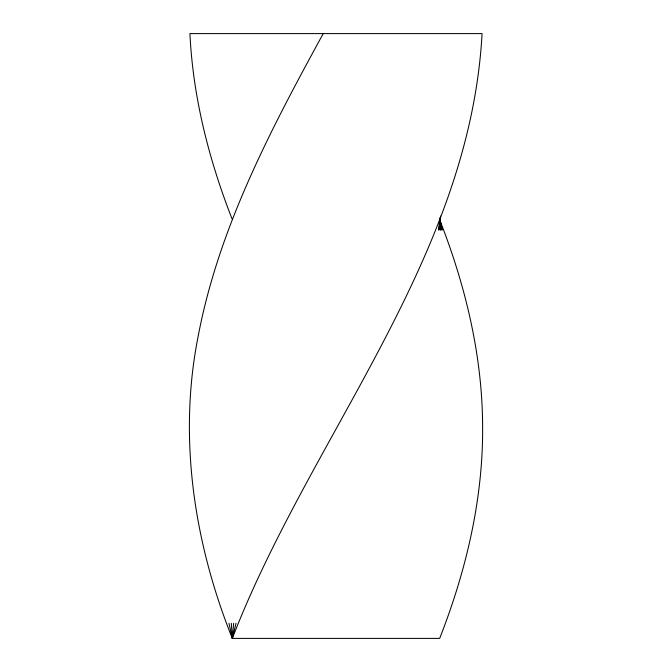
<?xml version="1.0" encoding="UTF-8"?>
<svg xmlns="http://www.w3.org/2000/svg" width="672" height="672" viewBox="0 0 672 672"><rect width="100%" height="100%" fill="white"/><g stroke="black" fill="none" stroke-linecap="round" stroke-linejoin="round"><path stroke-width="1.01" d="M439.446 222.096L438.782 230.16L440.622 216.048M439.673 219.761C465.52 285.625 482.404 355.698 482.622 426.72C483.143 499.33 466.04 571.066 439.681 638.4L232.319 638.4L233.663 623.28M323.224 33.6C270.908 129.318 218.753 227.791 198.215 336C177.912 437.413 194.107 543.144 232.319 638.4L236.015 623.28M228.959 623.28L232.319 638.4C310.775 435.28 469.72 258.938 482.068 33.6L189.932 33.6C192.94 97.23 208.925 159.65 232.016 218.82M439.732 220.08L442.042 230.16L439.849 218.064M439.824 222.096L440.412 230.16L440.101 218.064M231.311 623.28L232.319 638.4"/></g></svg>
